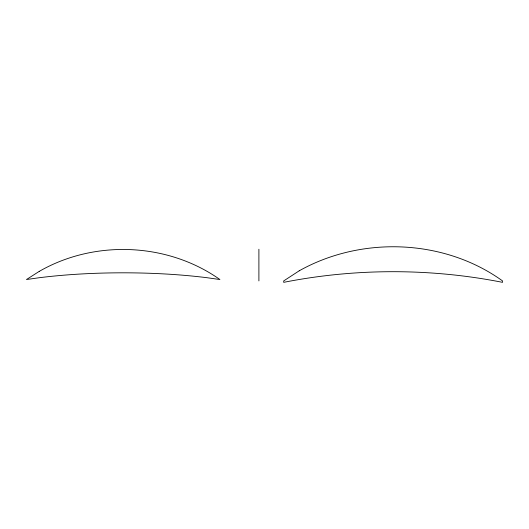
<?xml version="1.0" encoding="UTF-8"?>
<svg xmlns="http://www.w3.org/2000/svg" width="529" height="529" viewBox="0 0 529 529"><rect width="100%" height="100%" fill="white"/><g stroke="black" fill="none" stroke-linecap="round" stroke-linejoin="round"><path stroke-width="0.79" d="M258.899 249.245L258.899 280.919M299.229 270.795L283.703 280.919L283.703 282.341C355.62 268.15 430.632 268.15 502.55 282.341L502.55 280.919C444.221 238.883 361.631 235.808 299.229 270.795M39.199 271.41L26.45 279.537L39.199 277.732A170.226 37.777 0 0 1 207.17 277.732L219.925 279.537C167.693 242.566 94.585 239.492 39.199 271.41"/></g></svg>
